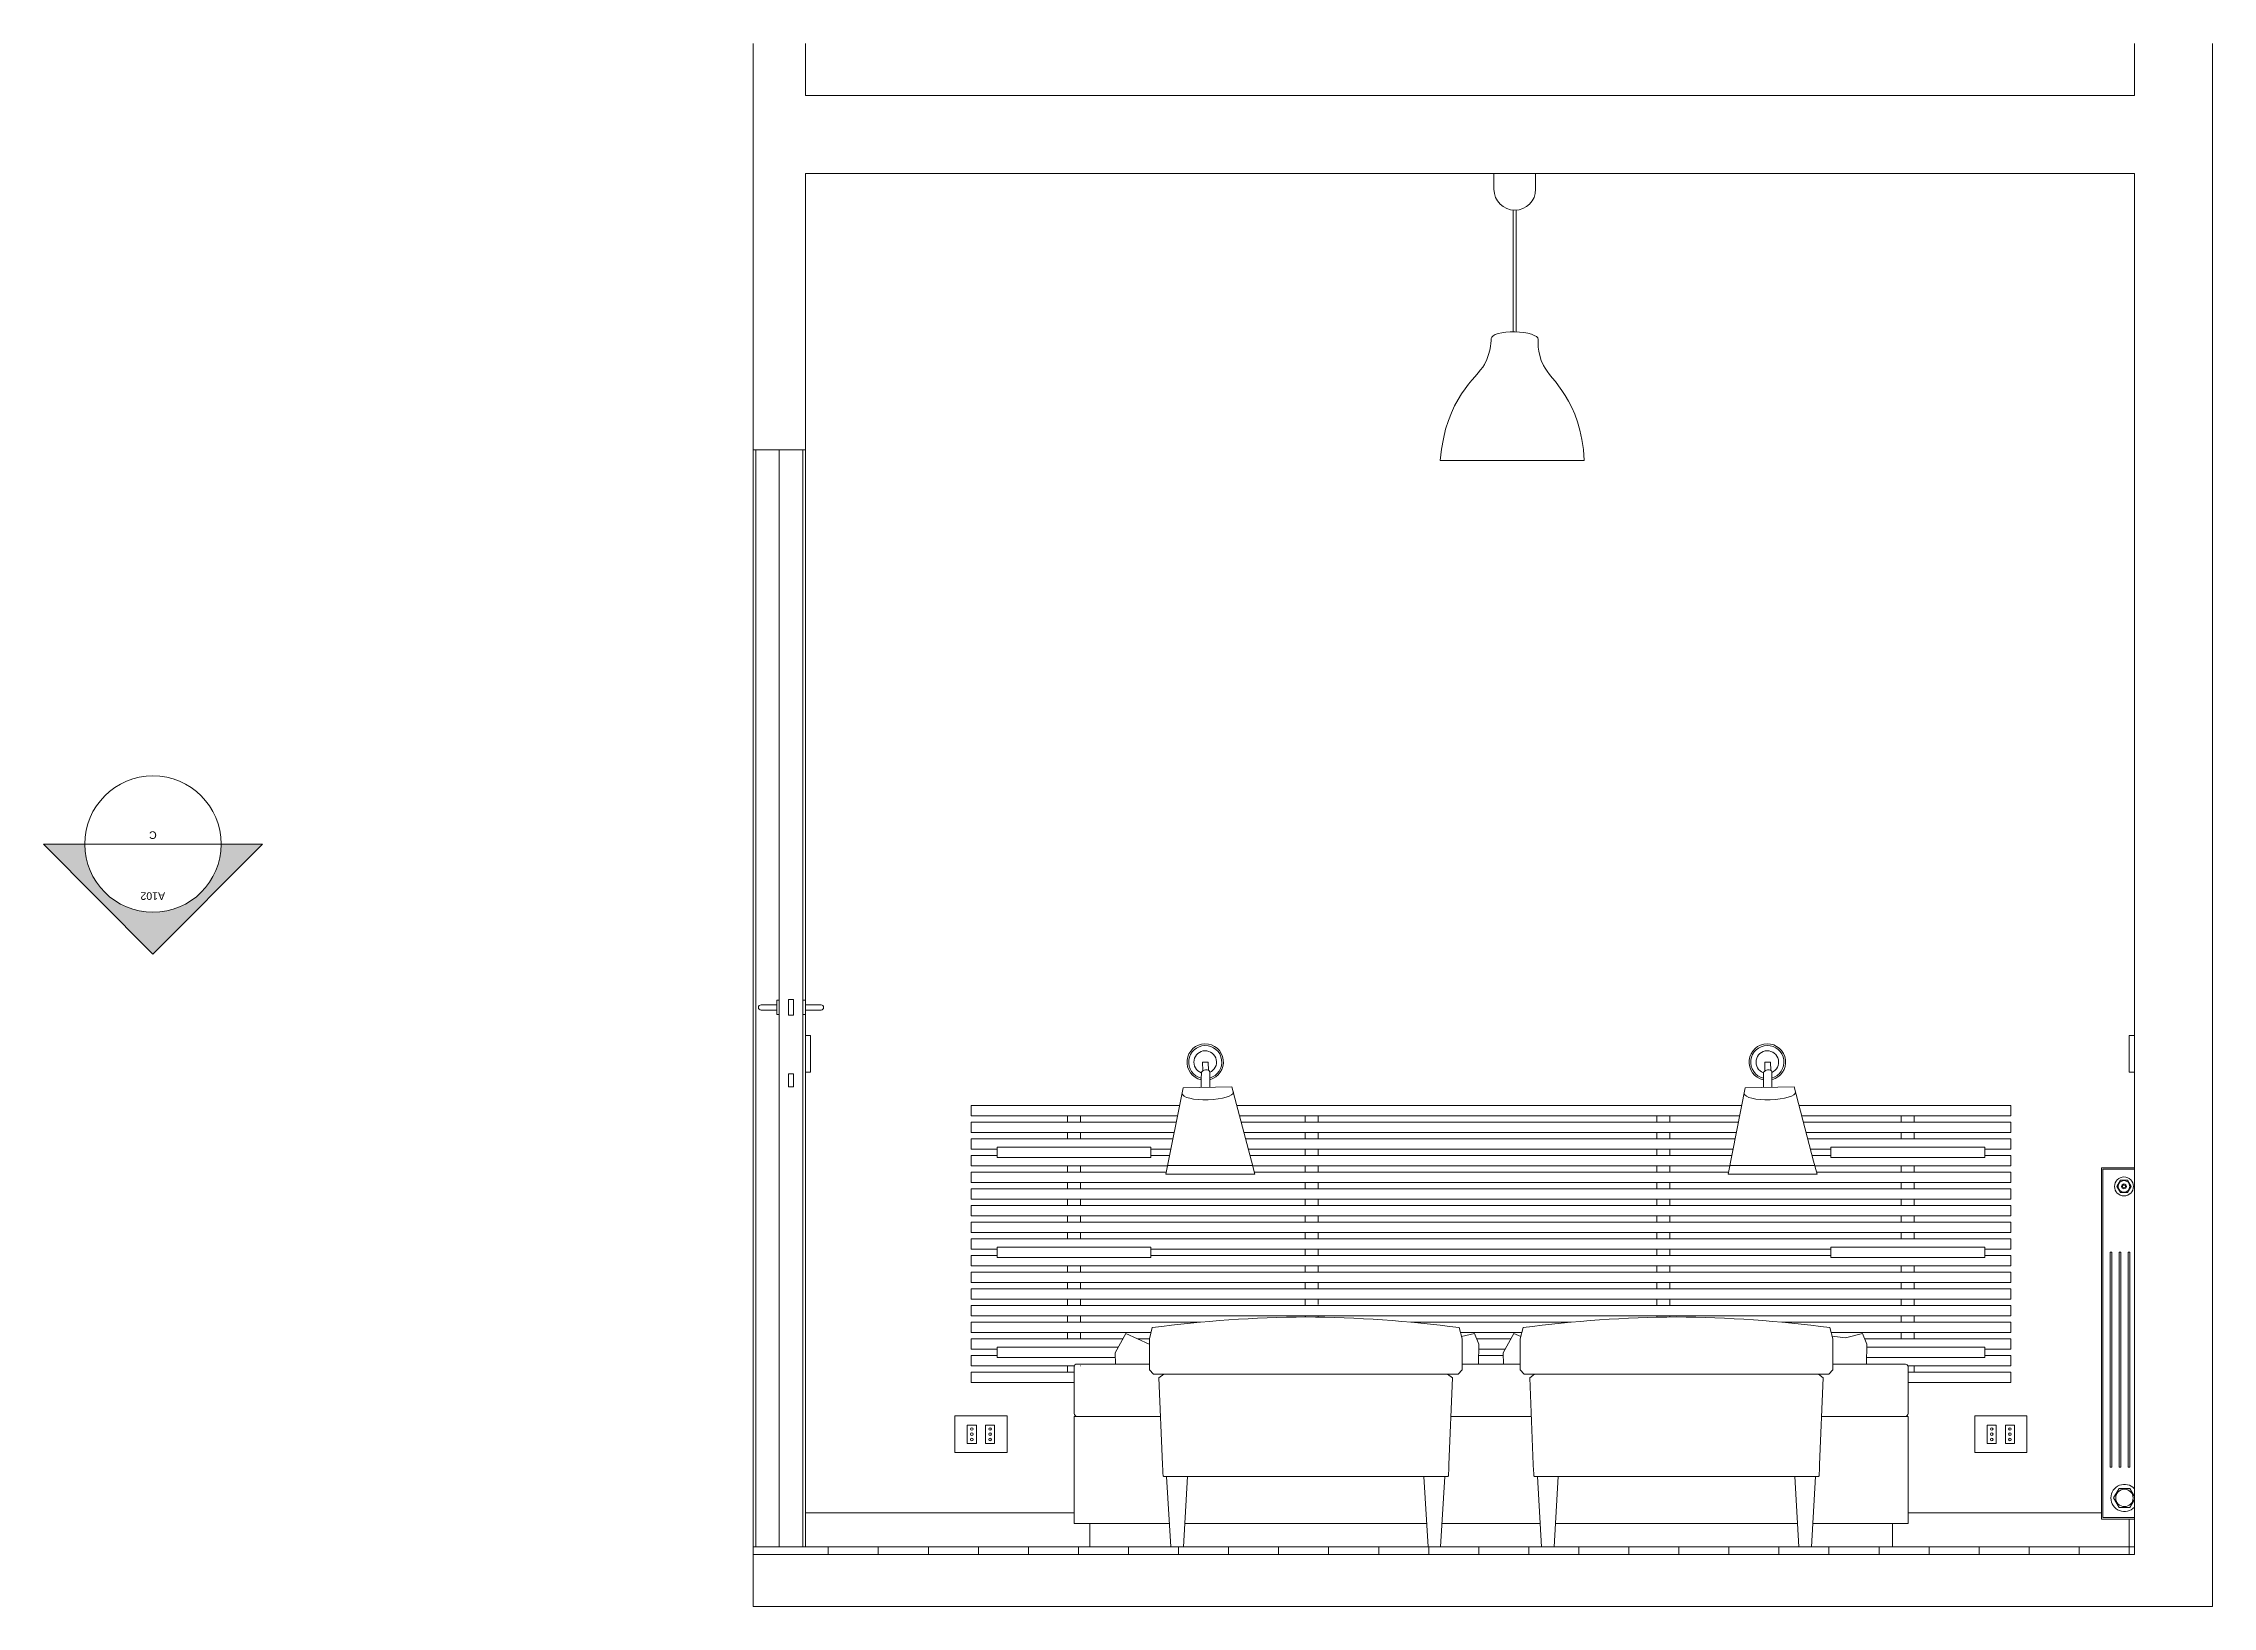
# Model space of a CAD drawing. Header units: centimetres. Extents: x -16179 to 12840, y -10704 to 3856.
# Drawn here: x -2262.62 to -2221, y -5179.71 to -5149.71 of the extents above; entities that cross this region are included whole.
import ezdxf

# ---------------------------------------------------------------- set-up
doc = ezdxf.new("R2010")
doc.units = ezdxf.units.CM
doc.header["$MEASUREMENT"] = 0
for name, color, linetype, lineweight in [('0_Num_Penna__3', 3, 'Continuous', 18), ('0_Num_Penna__5', 5, 'Continuous', 18), ('0_Num_Penna__7', 7, 'Continuous', 18), ('A-FURN_Num_Penna__4', 4, 'Continuous', 18), ('A-FURN_Num_Penna__8', 8, 'Continuous', 18), ('A-PRSP-1_Num_Penna__7', 7, 'Continuous', 18), ('A-WALL-FULL-EXTR_Num_Penna__5', 5, 'Continuous', 18), ('A-WALL-FULL_Num_Penna__5', 5, 'Continuous', 18), ('particolari_Num_Penna__2', 2, 'Continuous', 18), ('particolari_Num_Penna__6', 6, 'Continuous', 18)]:
    doc.layers.add(name, color=color, linetype=linetype, lineweight=lineweight)
doc.styles.add('GENERATED_STYLE_1', font='Arial.ttf')

msp = doc.modelspace()

# ---------------------------------------------------------------- hatches: boundary and pattern name
at = {"layer": 'A-PRSP-1_Num_Penna__7', "linetype": 'Continuous', "lineweight": 18}
msp.add_hatch(color=7, dxfattribs=at).paths.add_polyline_path([(-2258.41, -5165.079), (-2259.204, -5165.079, -1), (-2261.823, -5165.079), (-2262.617, -5165.079), (-2260.514, -5167.194)])

# ---------------------------------------------------------------- linework, layer by layer
at = {"layer": '0_Num_Penna__3', "color": 3, "linetype": 'Continuous', "lineweight": 18}
for p, q in [((-2247.997, -5177.915), (-2242.84, -5177.915)), ((-2226.84, -5177.915), (-2223.13, -5177.915)), ((-2222.597, -5178.565), (-2222.597, -5178.036)), ((-2247.997, -5178.565), (-2248.997, -5178.565)), ((-2248.997, -5178.565), (-2248.997, -5178.713)), ((-2247.997, -5178.565), (-2222.497, -5178.565))]:
    msp.add_line(p, q, dxfattribs=at)
at = {"layer": '0_Num_Penna__5', "color": 5, "linetype": 'Continuous', "lineweight": 18}
for p, q in [((-2248.997, -5153.313), (-2248.997, -5149.713)), ((-2247.997, -5149.713), (-2247.997, -5150.713)), ((-2222.497, -5150.713), (-2222.497, -5149.713)), ((-2220.997, -5149.713), (-2220.997, -5179.713)), ((-2247.997, -5150.713), (-2222.497, -5150.713)), ((-2222.497, -5152.213), (-2247.997, -5152.213)), ((-2247.997, -5152.213), (-2247.997, -5157.515)), ((-2222.497, -5168.313), (-2222.497, -5152.213)), ((-2248.997, -5157.515), (-2248.997, -5153.313)), ((-2247.997, -5157.515), (-2248.997, -5157.515)), ((-2248.997, -5179.713), (-2248.997, -5178.713)), ((-2247.497, -5179.713), (-2248.997, -5179.713))]:
    msp.add_line(p, q, dxfattribs=at)
at = {"layer": '0_Num_Penna__7', "color": 7, "linetype": 'Continuous', "lineweight": 18}
msp.add_line((-2259.204, -5165.079), (-2261.823, -5165.079), dxfattribs=at)
at = {"layer": 'A-FURN_Num_Penna__4', "color": 4, "linetype": 'Continuous', "lineweight": 18}
for p, q in [((-2248.997, -5178.565), (-2248.997, -5157.515)), ((-2247.997, -5157.515), (-2247.997, -5168.077)), ((-2247.997, -5168.352), (-2247.997, -5178.565))]:
    msp.add_line(p, q, dxfattribs=at)
at = {"layer": 'A-FURN_Num_Penna__8', "color": 8, "linetype": 'Continuous', "lineweight": 18}
for p, q in [((-2234.785, -5152.213), (-2234.785, -5152.513)), ((-2233.985, -5152.213), (-2233.985, -5152.513)), ((-2234.414, -5155.244), (-2234.414, -5152.912)), ((-2234.356, -5155.245), (-2234.356, -5152.912)), ((-2235.816, -5157.718), (-2233.053, -5157.718)), ((-2247.897, -5168.755), (-2247.997, -5168.755)), ((-2247.897, -5169.455), (-2247.897, -5168.755)), ((-2222.597, -5168.755), (-2222.497, -5168.755)), ((-2222.597, -5169.455), (-2222.597, -5168.755)), ((-2247.997, -5169.455), (-2247.897, -5169.455)), ((-2240.401, -5169.598), (-2240.401, -5169.75)), ((-2240.375, -5169.263), (-2240.373, -5169.434)), ((-2240.375, -5169.263), (-2240.267, -5169.263)), ((-2240.375, -5169.263), (-2240.325, -5169.263)), ((-2229.616, -5169.598), (-2229.616, -5169.75)), ((-2229.59, -5169.263), (-2229.588, -5169.434)), ((-2229.59, -5169.263), (-2229.482, -5169.263)), ((-2229.59, -5169.263), (-2229.54, -5169.263)), ((-2222.497, -5169.455), (-2222.597, -5169.455)), ((-2239.812, -5169.74), (-2240.751, -5169.756)), ((-2229.027, -5169.74), (-2229.966, -5169.756)), ((-2240.818, -5170.095), (-2244.818, -5170.095)), ((-2244.818, -5170.295), (-2244.818, -5170.095)), ((-2244.818, -5170.095), (-2240.818, -5170.095)), ((-2244.818, -5170.295), (-2240.857, -5170.295)), ((-2244.818, -5170.615), (-2244.818, -5170.415)), ((-2242.968, -5170.295), (-2242.968, -5170.415)), ((-2242.718, -5170.295), (-2242.718, -5170.415)), ((-2230.033, -5170.095), (-2239.719, -5170.095)), ((-2239.667, -5170.295), (-2230.072, -5170.295)), ((-2238.41, -5170.295), (-2238.41, -5170.415)), ((-2238.16, -5170.295), (-2238.16, -5170.415)), ((-2231.66, -5170.295), (-2231.66, -5170.415)), ((-2231.41, -5170.295), (-2231.41, -5170.415)), ((-2224.87, -5170.095), (-2228.934, -5170.095)), ((-2228.882, -5170.295), (-2226.91, -5170.295)), ((-2226.97, -5170.295), (-2226.97, -5170.415)), ((-2226.91, -5170.295), (-2224.87, -5170.295)), ((-2226.72, -5170.295), (-2226.72, -5170.415)), ((-2224.87, -5170.295), (-2224.87, -5170.095)), ((-2244.818, -5170.735), (-2244.818, -5170.935)), ((-2242.968, -5170.615), (-2242.968, -5170.735)), ((-2242.718, -5170.615), (-2242.718, -5170.735)), ((-2238.41, -5170.615), (-2238.41, -5170.735)), ((-2238.16, -5170.615), (-2238.16, -5170.735)), ((-2231.66, -5170.615), (-2231.66, -5170.735)), ((-2231.41, -5170.615), (-2231.41, -5170.735)), ((-2226.97, -5170.615), (-2226.97, -5170.735)), ((-2226.72, -5170.895), (-2226.97, -5170.895)), ((-2226.72, -5170.615), (-2226.72, -5170.735)), ((-2225.37, -5170.895), (-2226.72, -5170.895)), ((-2244.818, -5170.935), (-2244.318, -5170.935)), ((-2244.818, -5171.055), (-2244.818, -5171.255)), ((-2244.818, -5171.055), (-2244.318, -5171.055)), ((-2242.968, -5171.255), (-2242.968, -5171.375)), ((-2242.718, -5171.255), (-2242.718, -5171.375)), ((-2239.416, -5171.25), (-2241.045, -5171.25)), ((-2239.439, -5171.167), (-2239.371, -5171.414)), ((-2238.41, -5170.935), (-2238.41, -5171.055)), ((-2238.41, -5171.255), (-2238.41, -5171.375)), ((-2238.16, -5170.935), (-2238.16, -5171.055)), ((-2238.16, -5171.255), (-2238.16, -5171.375)), ((-2231.66, -5170.935), (-2231.66, -5171.055)), ((-2231.66, -5171.255), (-2231.66, -5171.375)), ((-2231.41, -5170.935), (-2231.41, -5171.055)), ((-2231.41, -5171.255), (-2231.41, -5171.375)), ((-2228.631, -5171.25), (-2230.26, -5171.25)), ((-2228.654, -5171.167), (-2228.586, -5171.414)), ((-2226.97, -5171.255), (-2226.97, -5171.375)), ((-2226.72, -5171.255), (-2226.72, -5171.375)), ((-2224.87, -5170.935), (-2225.37, -5170.935)), ((-2224.87, -5171.055), (-2225.37, -5171.055)), ((-2244.818, -5171.575), (-2244.818, -5171.375)), ((-2244.818, -5171.895), (-2244.818, -5171.695)), ((-2242.968, -5171.575), (-2242.968, -5171.695)), ((-2242.718, -5171.575), (-2242.718, -5171.695)), ((-2242.718, -5171.695), (-2242.713, -5171.695)), ((-2239.371, -5171.414), (-2241.078, -5171.414)), ((-2238.41, -5171.575), (-2238.41, -5171.695)), ((-2238.16, -5171.575), (-2238.16, -5171.695)), ((-2231.66, -5171.575), (-2231.66, -5171.695)), ((-2231.41, -5171.575), (-2231.41, -5171.695)), ((-2228.586, -5171.414), (-2230.293, -5171.414)), ((-2226.97, -5171.575), (-2226.97, -5171.695)), ((-2226.72, -5171.575), (-2226.72, -5171.695)), ((-2244.818, -5172.215), (-2244.818, -5172.015)), ((-2242.968, -5171.895), (-2242.968, -5172.015)), ((-2242.718, -5171.895), (-2242.718, -5172.015)), ((-2238.41, -5171.895), (-2238.41, -5172.015)), ((-2238.16, -5171.895), (-2238.16, -5172.015)), ((-2231.66, -5171.895), (-2231.66, -5172.015)), ((-2231.41, -5171.895), (-2231.41, -5172.015)), ((-2226.97, -5171.895), (-2226.97, -5172.015)), ((-2226.72, -5171.895), (-2226.72, -5172.015)), ((-2244.818, -5172.535), (-2244.818, -5172.335)), ((-2242.968, -5172.215), (-2242.968, -5172.335)), ((-2242.968, -5172.535), (-2242.968, -5172.655)), ((-2242.718, -5172.535), (-2242.718, -5172.655)), ((-2242.717, -5172.215), (-2242.717, -5172.335)), ((-2238.41, -5172.215), (-2238.41, -5172.335)), ((-2238.41, -5172.535), (-2238.41, -5172.655)), ((-2238.16, -5172.215), (-2238.16, -5172.335)), ((-2238.16, -5172.535), (-2238.16, -5172.655)), ((-2231.66, -5172.215), (-2231.66, -5172.335)), ((-2231.66, -5172.535), (-2231.66, -5172.655)), ((-2231.41, -5172.215), (-2231.41, -5172.335)), ((-2231.41, -5172.535), (-2231.41, -5172.655)), ((-2226.97, -5172.215), (-2226.97, -5172.335)), ((-2226.97, -5172.535), (-2226.97, -5172.655)), ((-2226.72, -5172.215), (-2226.72, -5172.335)), ((-2226.72, -5172.535), (-2226.72, -5172.655)), ((-2244.818, -5172.655), (-2244.818, -5172.855)), ((-2244.818, -5172.855), (-2244.318, -5172.855)), ((-2244.818, -5172.975), (-2244.818, -5173.175)), ((-2244.818, -5172.975), (-2244.318, -5172.975)), ((-2238.41, -5172.855), (-2238.41, -5172.975)), ((-2238.16, -5172.855), (-2238.16, -5172.975)), ((-2231.66, -5172.855), (-2231.66, -5172.975)), ((-2231.41, -5172.855), (-2231.41, -5172.975)), ((-2224.87, -5172.855), (-2225.37, -5172.855)), ((-2224.87, -5172.975), (-2225.37, -5172.975)), ((-2224.87, -5173.295), (-2244.818, -5173.295)), ((-2244.818, -5173.495), (-2244.818, -5173.295)), ((-2242.968, -5173.175), (-2242.968, -5173.295)), ((-2242.718, -5173.175), (-2242.718, -5173.295)), ((-2238.41, -5173.175), (-2238.41, -5173.295)), ((-2238.16, -5173.175), (-2238.16, -5173.295)), ((-2231.66, -5173.175), (-2231.66, -5173.295)), ((-2231.41, -5173.175), (-2231.41, -5173.295)), ((-2226.97, -5173.175), (-2226.97, -5173.295)), ((-2226.72, -5173.175), (-2226.72, -5173.295)), ((-2224.87, -5173.495), (-2224.87, -5173.295)), ((-2244.818, -5173.495), (-2226.91, -5173.495)), ((-2224.87, -5173.615), (-2244.818, -5173.615)), ((-2244.818, -5173.815), (-2244.818, -5173.615)), ((-2244.818, -5173.815), (-2226.91, -5173.815)), ((-2242.968, -5173.495), (-2242.968, -5173.615)), ((-2242.968, -5173.815), (-2242.968, -5173.935)), ((-2242.718, -5173.495), (-2242.718, -5173.615)), ((-2242.718, -5173.815), (-2242.718, -5173.935)), ((-2238.41, -5173.495), (-2238.41, -5173.615)), ((-2238.41, -5173.815), (-2238.41, -5173.935)), ((-2238.16, -5173.495), (-2238.16, -5173.615)), ((-2238.16, -5173.815), (-2238.16, -5173.913)), ((-2231.66, -5173.495), (-2231.66, -5173.615)), ((-2231.66, -5173.815), (-2231.66, -5173.935)), ((-2231.41, -5173.495), (-2231.41, -5173.615)), ((-2231.41, -5173.815), (-2231.405, -5173.815)), ((-2231.41, -5173.815), (-2231.41, -5173.935)), ((-2226.97, -5173.495), (-2226.97, -5173.615)), ((-2226.97, -5173.815), (-2226.97, -5173.935)), ((-2226.91, -5173.495), (-2224.87, -5173.495)), ((-2226.91, -5173.815), (-2224.87, -5173.815)), ((-2226.72, -5173.495), (-2226.72, -5173.615)), ((-2226.72, -5173.815), (-2226.72, -5173.935)), ((-2224.87, -5173.815), (-2224.87, -5173.615)), ((-2224.87, -5173.935), (-2244.818, -5173.935)), ((-2244.818, -5174.135), (-2244.818, -5173.935)), ((-2244.818, -5174.135), (-2226.91, -5174.135)), ((-2242.968, -5174.135), (-2242.968, -5174.255)), ((-2242.718, -5174.135), (-2242.718, -5174.255)), ((-2238.41, -5174.135), (-2238.41, -5174.154)), ((-2238.16, -5174.135), (-2238.16, -5174.157)), ((-2231.66, -5174.135), (-2231.66, -5174.16)), ((-2231.41, -5174.135), (-2231.41, -5174.156)), ((-2226.97, -5174.135), (-2226.97, -5174.255)), ((-2226.91, -5174.135), (-2224.87, -5174.135)), ((-2226.72, -5174.135), (-2226.72, -5174.255)), ((-2224.87, -5174.135), (-2224.87, -5173.935)), ((-2240.416, -5174.255), (-2244.818, -5174.255)), ((-2244.818, -5174.455), (-2244.818, -5174.255)), ((-2244.818, -5174.455), (-2241.366, -5174.455)), ((-2241.908, -5174.575), (-2244.818, -5174.575)), ((-2244.818, -5174.575), (-2244.818, -5174.775)), ((-2242.968, -5174.455), (-2242.968, -5174.575)), ((-2242.718, -5174.455), (-2242.718, -5174.575)), ((-2241.85, -5174.47), (-2242.055, -5174.84)), ((-2241.398, -5174.675), (-2241.85, -5174.47)), ((-2241.397, -5174.571), (-2241.62, -5174.575)), ((-2241.397, -5174.571), (-2241.34, -5174.358)), ((-2241.397, -5174.571), (-2241.397, -5175.171)), ((-2233.302, -5174.255), (-2236.377, -5174.255)), ((-2235.397, -5174.571), (-2235.453, -5174.358)), ((-2235.427, -5174.455), (-2234.252, -5174.455)), ((-2235.159, -5174.47), (-2235.407, -5174.532)), ((-2235.397, -5174.571), (-2235.397, -5175.171)), ((-2235.159, -5174.47), (-2235.076, -5174.675)), ((-2234.464, -5174.575), (-2235.117, -5174.575)), ((-2234.405, -5174.47), (-2234.611, -5174.84)), ((-2234.272, -5174.531), (-2234.405, -5174.47)), ((-2234.283, -5174.571), (-2234.226, -5174.358)), ((-2234.283, -5174.571), (-2234.283, -5175.171)), ((-2224.87, -5174.255), (-2229.264, -5174.255)), ((-2228.283, -5174.571), (-2228.339, -5174.358)), ((-2228.314, -5174.455), (-2226.91, -5174.455)), ((-2228.043, -5174.552), (-2228.295, -5174.524)), ((-2228.283, -5174.571), (-2228.283, -5175.171)), ((-2227.714, -5174.47), (-2228.043, -5174.552)), ((-2227.714, -5174.47), (-2227.632, -5174.675)), ((-2224.87, -5174.575), (-2227.672, -5174.575)), ((-2226.97, -5174.455), (-2226.97, -5174.575)), ((-2226.91, -5174.455), (-2224.87, -5174.455)), ((-2226.72, -5174.455), (-2226.72, -5174.575)), ((-2224.87, -5174.455), (-2224.87, -5174.255)), ((-2224.87, -5174.775), (-2224.87, -5174.575)), ((-2244.818, -5174.775), (-2244.318, -5174.775)), ((-2244.818, -5174.895), (-2244.318, -5174.895)), ((-2244.818, -5174.895), (-2244.818, -5175.095)), ((-2242.79, -5175.059), (-2241.397, -5175.059)), ((-2242.055, -5174.84), (-2242.047, -5175.059)), ((-2235.397, -5175.059), (-2234.283, -5175.059)), ((-2235.076, -5174.675), (-2235.084, -5175.059)), ((-2234.609, -5174.895), (-2235.081, -5174.895)), ((-2235.078, -5174.775), (-2234.575, -5174.775)), ((-2234.611, -5174.84), (-2234.602, -5175.059)), ((-2228.283, -5175.059), (-2226.89, -5175.059)), ((-2227.632, -5174.675), (-2227.64, -5175.059)), ((-2226.89, -5175.059), (-2227.64, -5175.059)), ((-2225.37, -5174.775), (-2224.87, -5174.775)), ((-2224.87, -5174.895), (-2225.37, -5174.895)), ((-2224.87, -5175.095), (-2224.87, -5174.895)), ((-2244.818, -5175.095), (-2242.837, -5175.095)), ((-2244.818, -5175.215), (-2244.818, -5175.415)), ((-2244.818, -5175.415), (-2244.818, -5175.215)), ((-2244.818, -5175.215), (-2242.84, -5175.215)), ((-2242.84, -5175.415), (-2244.818, -5175.415)), ((-2242.968, -5175.095), (-2242.968, -5175.215)), ((-2242.84, -5175.262), (-2242.84, -5175.112)), ((-2242.84, -5175.862), (-2242.84, -5175.262)), ((-2242.718, -5175.095), (-2242.713, -5175.095)), ((-2241.319, -5175.254), (-2241.397, -5175.171)), ((-2241.119, -5175.254), (-2241.319, -5175.254)), ((-2241.119, -5175.254), (-2241.213, -5175.325)), ((-2241.213, -5175.325), (-2241.143, -5176.989)), ((-2238.397, -5175.254), (-2241.119, -5175.254)), ((-2238.397, -5175.254), (-2235.675, -5175.254)), ((-2235.675, -5175.254), (-2235.58, -5175.325)), ((-2235.675, -5175.254), (-2235.475, -5175.254)), ((-2235.58, -5175.325), (-2235.65, -5176.989)), ((-2235.475, -5175.254), (-2235.397, -5175.171)), ((-2234.205, -5175.254), (-2234.283, -5175.171)), ((-2234.005, -5175.254), (-2234.205, -5175.254)), ((-2234.005, -5175.254), (-2234.099, -5175.325)), ((-2234.099, -5175.325), (-2234.03, -5176.989)), ((-2231.283, -5175.254), (-2234.005, -5175.254)), ((-2231.283, -5175.254), (-2228.561, -5175.254)), ((-2228.561, -5175.254), (-2228.467, -5175.325)), ((-2228.561, -5175.254), (-2228.361, -5175.254)), ((-2228.467, -5175.325), (-2228.536, -5176.989)), ((-2228.361, -5175.254), (-2228.283, -5175.171)), ((-2226.842, -5175.095), (-2224.87, -5175.095)), ((-2224.87, -5175.215), (-2226.84, -5175.215)), ((-2226.84, -5175.415), (-2224.87, -5175.415)), ((-2226.72, -5175.095), (-2226.72, -5175.215)), ((-2224.87, -5175.415), (-2224.87, -5175.215)), ((-2242.84, -5175.862), (-2242.84, -5176.012)), ((-2242.84, -5176.065), (-2242.84, -5178.115)), ((-2241.182, -5176.065), (-2242.84, -5176.065)), ((-2242.84, -5176.065), (-2242.79, -5176.065)), ((-2234.068, -5176.065), (-2235.611, -5176.065)), ((-2226.84, -5176.065), (-2228.498, -5176.065)), ((-2226.84, -5178.115), (-2226.84, -5176.065)), ((-2241.143, -5176.989), (-2241.139, -5177.098)), ((-2241.139, -5177.098), (-2241.136, -5177.154)), ((-2235.654, -5177.098), (-2235.657, -5177.154)), ((-2235.65, -5176.989), (-2235.654, -5177.098)), ((-2234.03, -5176.989), (-2234.025, -5177.098)), ((-2234.025, -5177.098), (-2234.023, -5177.154)), ((-2228.541, -5177.098), (-2228.543, -5177.154)), ((-2228.536, -5176.989), (-2228.541, -5177.098)), ((-2241.136, -5177.154), (-2241.135, -5177.201)), ((-2241.135, -5177.201), (-2241.122, -5177.215)), ((-2241.122, -5177.215), (-2238.397, -5177.213)), ((-2240.985, -5178.565), (-2241.065, -5177.215)), ((-2240.745, -5178.565), (-2240.665, -5177.215)), ((-2235.671, -5177.215), (-2238.397, -5177.213)), ((-2236.048, -5178.565), (-2236.128, -5177.215)), ((-2235.808, -5178.565), (-2235.728, -5177.215)), ((-2235.659, -5177.201), (-2235.671, -5177.215)), ((-2235.657, -5177.154), (-2235.659, -5177.201)), ((-2234.023, -5177.154), (-2234.021, -5177.201)), ((-2234.021, -5177.201), (-2234.008, -5177.215)), ((-2234.008, -5177.215), (-2231.283, -5177.213)), ((-2233.871, -5178.565), (-2233.951, -5177.215)), ((-2233.631, -5178.565), (-2233.551, -5177.215)), ((-2228.558, -5177.215), (-2231.283, -5177.213)), ((-2228.934, -5178.565), (-2229.014, -5177.215)), ((-2228.694, -5178.565), (-2228.614, -5177.215)), ((-2228.545, -5177.201), (-2228.558, -5177.215)), ((-2228.543, -5177.154), (-2228.545, -5177.201)), ((-2242.54, -5178.115), (-2242.84, -5178.115)), ((-2242.54, -5178.565), (-2242.54, -5178.115)), ((-2242.54, -5178.115), (-2241.012, -5178.115)), ((-2240.718, -5178.115), (-2236.075, -5178.115)), ((-2235.781, -5178.115), (-2233.898, -5178.115)), ((-2233.605, -5178.115), (-2228.961, -5178.115)), ((-2228.668, -5178.115), (-2227.14, -5178.115)), ((-2227.14, -5178.115), (-2227.14, -5178.565)), ((-2227.14, -5178.115), (-2226.84, -5178.115))]:
    msp.add_line(p, q, dxfattribs=at)
at = {"layer": 'A-FURN_Num_Penna__8', "color": 8, "linetype": 'Continuous', "lineweight": 18, "flags": 128}
for points in [[(-2240.881, -5170.415), (-2244.818, -5170.415)], [(-2230.096, -5170.415), (-2239.635, -5170.415)], [(-2224.87, -5170.415), (-2228.85, -5170.415)], [(-2224.87, -5170.615), (-2224.87, -5170.415)], [(-2244.818, -5170.615), (-2240.92, -5170.615)], [(-2240.944, -5170.735), (-2244.818, -5170.735)], [(-2239.583, -5170.615), (-2230.135, -5170.615)], [(-2230.159, -5170.735), (-2239.551, -5170.735)], [(-2228.798, -5170.615), (-2226.91, -5170.615), (-2224.87, -5170.615)], [(-2224.87, -5170.735), (-2228.767, -5170.735)], [(-2224.87, -5170.935), (-2224.87, -5170.735)], [(-2244.818, -5171.255), (-2241.046, -5171.255)], [(-2241.368, -5170.935), (-2240.983, -5170.935)], [(-2241.007, -5171.055), (-2241.368, -5171.055)], [(-2239.499, -5170.935), (-2230.198, -5170.935)], [(-2230.222, -5171.055), (-2239.468, -5171.055)], [(-2239.415, -5171.255), (-2230.261, -5171.255)], [(-2228.714, -5170.935), (-2228.32, -5170.935)], [(-2228.32, -5171.055), (-2228.683, -5171.055)], [(-2228.63, -5171.255), (-2226.91, -5171.255), (-2224.87, -5171.255)], [(-2224.87, -5171.255), (-2224.87, -5171.055)], [(-2241.07, -5171.375), (-2244.818, -5171.375)], [(-2244.818, -5171.575), (-2226.91, -5171.575), (-2224.87, -5171.575)], [(-2224.87, -5171.695), (-2244.818, -5171.695)], [(-2230.285, -5171.375), (-2239.382, -5171.375)], [(-2224.87, -5171.375), (-2228.597, -5171.375)], [(-2224.87, -5171.575), (-2224.87, -5171.375)], [(-2224.87, -5171.895), (-2224.87, -5171.695)], [(-2244.818, -5171.895), (-2226.91, -5171.895), (-2224.87, -5171.895)], [(-2224.87, -5172.015), (-2244.818, -5172.015)], [(-2224.87, -5172.215), (-2224.87, -5172.015)], [(-2244.818, -5172.215), (-2226.91, -5172.215), (-2224.87, -5172.215)], [(-2224.87, -5172.335), (-2244.818, -5172.335)], [(-2244.818, -5172.535), (-2226.91, -5172.535), (-2224.87, -5172.535)], [(-2224.87, -5172.535), (-2224.87, -5172.335)], [(-2224.87, -5172.655), (-2244.818, -5172.655)], [(-2241.368, -5172.855), (-2228.32, -5172.855)], [(-2228.32, -5172.975), (-2241.368, -5172.975)], [(-2224.87, -5172.855), (-2224.87, -5172.655)], [(-2224.87, -5173.175), (-2224.87, -5172.975)], [(-2244.818, -5173.175), (-2226.91, -5173.175), (-2224.87, -5173.175)], [(-2241.997, -5174.735), (-2244.318, -5174.735), (-2244.318, -5174.775), (-2244.318, -5174.895), (-2244.318, -5174.935), (-2242.051, -5174.935)], [(-2227.637, -5174.935), (-2225.37, -5174.935), (-2225.37, -5174.895), (-2225.37, -5174.775), (-2225.37, -5174.735), (-2227.633, -5174.735)]]:
    msp.add_lwpolyline(points, dxfattribs=at)
for points in [[(-2244.318, -5171.055), (-2244.318, -5171.095), (-2241.368, -5171.095), (-2241.368, -5171.055), (-2241.368, -5170.935), (-2241.368, -5170.895), (-2244.318, -5170.895), (-2244.318, -5170.935)], [(-2228.32, -5171.055), (-2228.32, -5171.095), (-2225.37, -5171.095), (-2225.37, -5171.055), (-2225.37, -5170.935), (-2225.37, -5170.895), (-2228.32, -5170.895), (-2228.32, -5170.935)], [(-2244.318, -5172.975), (-2244.318, -5173.015), (-2241.368, -5173.015), (-2241.368, -5172.975), (-2241.368, -5172.855), (-2241.368, -5172.815), (-2244.318, -5172.815), (-2244.318, -5172.855)], [(-2228.32, -5172.975), (-2228.32, -5173.015), (-2225.37, -5173.015), (-2225.37, -5172.975), (-2225.37, -5172.855), (-2225.37, -5172.815), (-2228.32, -5172.815), (-2228.32, -5172.855)], [(-2244.546, -5176.755), (-2245.128, -5176.755), (-2245.128, -5176.055), (-2244.546, -5176.055), (-2244.128, -5176.055), (-2244.128, -5176.755)], [(-2244.891, -5176.58), (-2244.716, -5176.58), (-2244.716, -5176.23), (-2244.891, -5176.23)], [(-2244.366, -5176.58), (-2244.541, -5176.58), (-2244.541, -5176.23), (-2244.366, -5176.23)], [(-2224.978, -5176.755), (-2225.56, -5176.755), (-2225.56, -5176.055), (-2224.978, -5176.055), (-2224.56, -5176.055), (-2224.56, -5176.755)], [(-2225.323, -5176.58), (-2225.148, -5176.58), (-2225.148, -5176.23), (-2225.323, -5176.23)], [(-2224.798, -5176.58), (-2224.973, -5176.58), (-2224.973, -5176.23), (-2224.798, -5176.23)]]:
    msp.add_lwpolyline(points, close=True, dxfattribs=at)
msp.add_lwpolyline([(-2226.84, -5176.012), (-2226.84, -5175.862), (-2226.84, -5175.262), (-2226.84, -5175.112, 0.402406), (-2226.89, -5175.059)], format="xyb", dxfattribs=at)
at = {"layer": 'A-FURN_Num_Penna__8', "color": 8, "linetype": 'Continuous', "lineweight": 18}
for centre in [(-2244.803, -5176.305), (-2244.453, -5176.305), (-2225.235, -5176.305), (-2224.885, -5176.305), (-2244.803, -5176.405), (-2244.803, -5176.505), (-2244.453, -5176.405), (-2244.453, -5176.505), (-2225.235, -5176.405), (-2225.235, -5176.505), (-2224.885, -5176.405), (-2224.885, -5176.505)]:
    msp.add_circle(centre, 0.025, dxfattribs=at)
for centre, radius, start, end in [((-2234.385, -5152.513), 0.4, 180, 0), ((-2240.325, -5169.263), 0.217, 293.0937, 249.8181), ((-2229.54, -5169.263), 0.217, 293.0937, 249.8181), ((-2238.213, -5198.19), 24.036, 90.4383, 97.4763), ((-2238.58, -5198.19), 24.036, 82.5237, 89.5617), ((-2231.099, -5198.19), 24.036, 90.4383, 97.4763), ((-2231.467, -5198.19), 24.036, 82.5237, 89.5617), ((-2242.787, -5175.111), 0.0526, 92.8162, 180.4967), ((-2242.77, -5175.996), 0.0711, 192.5208, 254.1662), ((-2226.909, -5175.996), 0.0711, 285.8338, 347.4792)]:
    msp.add_arc(centre, radius, start, end, dxfattribs=at)
for points, knots in [([(-2234.838, -5155.378), (-2234.838, -5155.378), (-2234.83, -5155.614), (-2234.968, -5155.873), (-2235.112, -5156.143), (-2235.712, -5156.497), (-2235.817, -5157.719)], [0, 0, 0, 0, 1, 1, 1, 2, 2, 2, 2]), ([(-2234.838, -5155.378), (-2234.836, -5155.301), (-2234.633, -5155.243), (-2234.385, -5155.248), (-2234.136, -5155.253), (-2233.936, -5155.319), (-2233.937, -5155.395)], [0, 0, 0, 0, 1, 1, 1, 2, 2, 2, 2]), ([(-2233.937, -5155.395), (-2233.937, -5155.395), (-2233.965, -5155.632), (-2233.836, -5155.895), (-2233.702, -5156.17), (-2233.111, -5156.547), (-2233.053, -5157.718), (-2233.053, -5157.718), (-2233.053, -5157.718), (-2233.053, -5157.718)], [0, 0, 0, 0, 1, 1, 1, 2, 2, 2, 3, 3, 3, 3]), ([(-2239.782, -5169.837), (-2239.779, -5169.911), (-2239.998, -5169.978), (-2240.271, -5169.987), (-2240.543, -5169.995), (-2240.766, -5169.942), (-2240.768, -5169.867)], [0, 0, 0, 0, 1, 1, 1, 2, 2, 2, 2]), ([(-2228.997, -5169.837), (-2228.994, -5169.911), (-2229.213, -5169.978), (-2229.486, -5169.987), (-2229.758, -5169.995), (-2229.981, -5169.942), (-2229.983, -5169.867)], [0, 0, 0, 0, 1, 1, 1, 2, 2, 2, 2])]:
    msp.add_open_spline(points, degree=3, knots=knots, dxfattribs=at)
for points in [[(-2240.401, -5169.598), (-2240.4, -5169.526), (-2240.399, -5169.457), (-2240.399, -5169.457)], [(-2240.322, -5169.411), (-2240.352, -5169.412), (-2240.376, -5169.435), (-2240.399, -5169.457)], [(-2240.322, -5169.411), (-2240.278, -5169.408), (-2240.241, -5169.425), (-2240.239, -5169.448)], [(-2240.259, -5169.422), (-2240.259, -5169.422), (-2240.267, -5169.263), (-2240.267, -5169.263)], [(-2240.239, -5169.448), (-2240.239, -5169.448), (-2240.238, -5169.747), (-2240.238, -5169.747)], [(-2229.616, -5169.598), (-2229.616, -5169.526), (-2229.615, -5169.457), (-2229.615, -5169.457)], [(-2229.537, -5169.411), (-2229.567, -5169.412), (-2229.591, -5169.435), (-2229.615, -5169.457)], [(-2229.537, -5169.411), (-2229.493, -5169.408), (-2229.456, -5169.425), (-2229.454, -5169.448)], [(-2229.474, -5169.422), (-2229.474, -5169.422), (-2229.482, -5169.263), (-2229.482, -5169.263)], [(-2229.454, -5169.448), (-2229.454, -5169.448), (-2229.453, -5169.747), (-2229.453, -5169.747)], [(-2241.078, -5171.414), (-2241.078, -5171.414), (-2240.751, -5169.756), (-2240.751, -5169.756)], [(-2239.812, -5169.74), (-2239.812, -5169.74), (-2239.439, -5171.167), (-2239.439, -5171.167)], [(-2230.293, -5171.414), (-2230.293, -5171.414), (-2229.966, -5169.756), (-2229.966, -5169.756)], [(-2229.027, -5169.74), (-2229.027, -5169.74), (-2228.654, -5171.167), (-2228.654, -5171.167)]]:
    msp.add_open_spline(points, degree=3, dxfattribs=at)
at = {"layer": 'A-PRSP-1_Num_Penna__7', "color": 7, "linetype": 'Continuous', "lineweight": 18}
for p, q in [((-2261.823, -5165.079), (-2262.617, -5165.079)), ((-2262.617, -5165.079), (-2260.514, -5167.194)), ((-2258.41, -5165.079), (-2260.514, -5167.194)), ((-2259.204, -5165.079), (-2258.41, -5165.079))]:
    msp.add_line(p, q, dxfattribs=at)
msp.add_circle((-2260.514, -5165.079), 1.309, dxfattribs=at)
at = {"layer": 'A-WALL-FULL-EXTR_Num_Penna__5', "color": 5, "linetype": 'Continuous', "lineweight": 18}
for p, q in [((-2248.997, -5178.713), (-2222.497, -5178.713)), ((-2247.497, -5179.713), (-2220.997, -5179.713))]:
    msp.add_line(p, q, dxfattribs=at)
at = {"layer": 'A-WALL-FULL_Num_Penna__5', "color": 5, "linetype": 'Continuous', "lineweight": 18}
msp.add_line((-2222.497, -5178.713), (-2222.497, -5168.313), dxfattribs=at)
at = {"layer": 'particolari_Num_Penna__2', "color": 2, "linetype": 'Continuous', "lineweight": 18}
msp.add_line((-2248.947, -5178.565), (-2248.947, -5157.515), dxfattribs=at)
at = {"layer": 'particolari_Num_Penna__2', "color": 2, "linetype": 'Continuous', "lineweight": 18, "flags": 128}
msp.add_lwpolyline([(-2248.497, -5157.515), (-2248.497, -5178.565), (-2248.047, -5178.565), (-2248.047, -5157.515)], dxfattribs=at)
at = {"layer": 'particolari_Num_Penna__6', "color": 6, "linetype": 'Continuous', "lineweight": 18}
for p, q in [((-2248.847, -5168.165), (-2248.547, -5168.165)), ((-2248.847, -5168.265), (-2248.547, -5168.265)), ((-2248.547, -5168.077), (-2248.547, -5168.352)), ((-2248.497, -5168.077), (-2248.547, -5168.077)), ((-2248.497, -5168.352), (-2248.547, -5168.352)), ((-2248.047, -5168.077), (-2247.997, -5168.077)), ((-2248.047, -5168.352), (-2247.997, -5168.352)), ((-2247.997, -5168.077), (-2247.997, -5168.352)), ((-2247.697, -5168.165), (-2247.997, -5168.165)), ((-2247.697, -5168.265), (-2247.997, -5168.265)), ((-2247.557, -5178.565), (-2247.557, -5178.713)), ((-2246.597, -5178.565), (-2246.597, -5178.713)), ((-2245.637, -5178.565), (-2245.637, -5178.713)), ((-2244.677, -5178.565), (-2244.677, -5178.713)), ((-2243.717, -5178.565), (-2243.717, -5178.713)), ((-2242.757, -5178.565), (-2242.757, -5178.713)), ((-2241.797, -5178.565), (-2241.797, -5178.713)), ((-2240.837, -5178.565), (-2240.837, -5178.713)), ((-2239.877, -5178.565), (-2239.877, -5178.713)), ((-2238.917, -5178.565), (-2238.917, -5178.713)), ((-2237.957, -5178.565), (-2237.957, -5178.713)), ((-2236.997, -5178.565), (-2236.997, -5178.713)), ((-2236.037, -5178.565), (-2236.037, -5178.713)), ((-2235.077, -5178.565), (-2235.077, -5178.713)), ((-2234.117, -5178.565), (-2234.117, -5178.713)), ((-2233.157, -5178.565), (-2233.157, -5178.713)), ((-2232.197, -5178.565), (-2232.197, -5178.713)), ((-2231.237, -5178.565), (-2231.237, -5178.713)), ((-2230.277, -5178.565), (-2230.277, -5178.713)), ((-2229.317, -5178.565), (-2229.317, -5178.713)), ((-2228.357, -5178.565), (-2228.357, -5178.713)), ((-2227.397, -5178.565), (-2227.397, -5178.713)), ((-2226.437, -5178.565), (-2226.437, -5178.713)), ((-2225.477, -5178.565), (-2225.477, -5178.713)), ((-2224.517, -5178.565), (-2224.517, -5178.713)), ((-2223.557, -5178.565), (-2223.557, -5178.713)), ((-2222.597, -5178.565), (-2222.597, -5178.713))]:
    msp.add_line(p, q, dxfattribs=at)
at = {"layer": 'particolari_Num_Penna__6', "color": 6, "linetype": 'Continuous', "lineweight": 18, "flags": 128}
for points in [[(-2248.322, -5168.365), (-2248.222, -5168.365), (-2248.222, -5168.065), (-2248.322, -5168.065)], [(-2248.322, -5169.74), (-2248.222, -5169.74), (-2248.222, -5169.49), (-2248.322, -5169.49)], [(-2222.628, -5171.768), (-2222.765, -5171.768), (-2222.834, -5171.649), (-2222.765, -5171.53), (-2222.628, -5171.53), (-2222.559, -5171.649)], [(-2222.962, -5172.91), (-2222.933, -5172.91), (-2222.933, -5177.04), (-2222.962, -5177.04)], [(-2222.789, -5172.91), (-2222.76, -5172.91), (-2222.76, -5177.04), (-2222.789, -5177.04)], [(-2222.616, -5172.91), (-2222.588, -5172.91), (-2222.588, -5177.04), (-2222.616, -5177.04)]]:
    msp.add_lwpolyline(points, close=True, dxfattribs=at)
for points in [[(-2222.497, -5178.036), (-2223.13, -5178.036), (-2223.13, -5172.839), (-2223.13, -5172.107), (-2223.13, -5171.29), (-2222.497, -5171.29)], [(-2222.497, -5178.006), (-2223.1, -5178.006), (-2223.1, -5172.839), (-2223.1, -5172.107), (-2223.1, -5171.32), (-2222.497, -5171.32)], [(-2222.584, -5177.448), (-2222.792, -5177.448), (-2222.896, -5177.628), (-2222.792, -5177.808), (-2222.584, -5177.808), (-2222.497, -5177.655)], [(-2222.497, -5177.6), (-2222.584, -5177.448)]]:
    msp.add_lwpolyline(points, dxfattribs=at)
at = {"layer": 'particolari_Num_Penna__6', "color": 6, "linetype": 'Continuous', "lineweight": 18}
for centre, radius in [((-2222.697, -5171.649), 0.182), ((-2222.697, -5171.649), 0.111), ((-2222.697, -5171.649), 0.047), ((-2222.697, -5171.649), 0.028), ((-2222.688, -5177.628), 0.167)]:
    msp.add_circle(centre, radius, dxfattribs=at)
for centre, radius, start, end in [((-2248.847, -5168.215), 0.05, 90, 270), ((-2247.697, -5168.215), 0.05, 270, 90), ((-2240.325, -5169.263), 0.35, 284.1955, 257.3371), ((-2240.325, -5169.263), 0.318, 285.6606, 256.0799), ((-2229.54, -5169.263), 0.35, 284.1955, 257.3371), ((-2229.54, -5169.263), 0.318, 285.6606, 256.0799), ((-2222.688, -5177.628), 0.261, 42.7186, 317.2814)]:
    msp.add_arc(centre, radius, start, end, dxfattribs=at)

# ---------------------------------------------------------------- texts
at = {"layer": '0_Num_Penna__7', "color": 7, "linetype": 'Continuous', "lineweight": 18, "char_height": 0.1447, "attachment_point": 1, "rotation": 180, "style": 'GENERATED_STYLE_1'}
for s, insert in [('\\A1;C', (-2260.442, -5164.98)), ('\\A1;A102', (-2260.282, -5166.15))]:
    msp.add_mtext(s, dxfattribs=dict(at, insert=insert))

doc.saveas('drawing.dxf')
